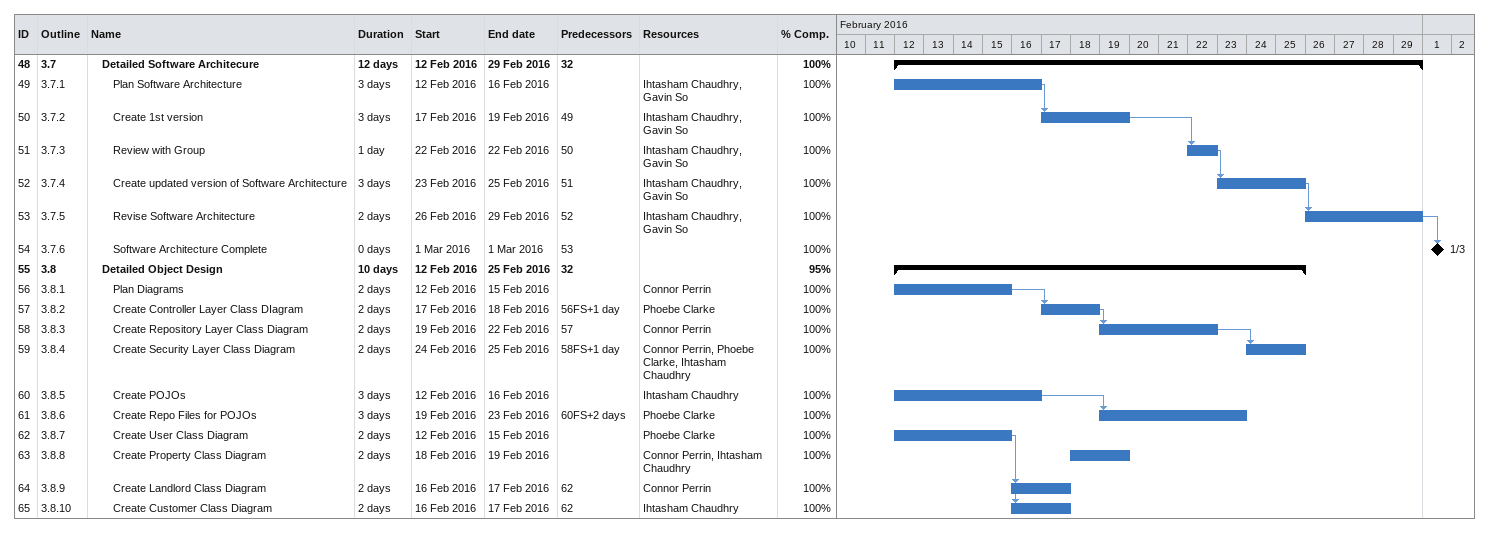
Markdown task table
| ID | WBS | Task | Duration | Start | Finish | Predecessors | Resources | % complete |
|---|---|---|---|---|---|---|---|---|
| 48 | 3.7 | **Detailed Software Architecure** | 12d | 2016-02-12 | 2016-02-29 | 32 |  | 100 |
| 49 | 3.7.1 | Plan Software Architecture | 3d | 2016-02-12 | 2016-02-16 |  | Ihtasham Chaudhry, Gavin So | 100 |
| 50 | 3.7.2 | Create 1st version | 3d | 2016-02-17 | 2016-02-19 | 49 | Ihtasham Chaudhry, Gavin So | 100 |
| 51 | 3.7.3 | Review with Group | 1d | 2016-02-22 | 2016-02-22 | 50 | Ihtasham Chaudhry, Gavin So | 100 |
| 52 | 3.7.4 | Create updated version of Software Architecture | 3d | 2016-02-23 | 2016-02-25 | 51 | Ihtasham Chaudhry, Gavin So | 100 |
| 53 | 3.7.5 | Revise Software Architecture | 2d | 2016-02-26 | 2016-02-29 | 52 | Ihtasham Chaudhry, Gavin So | 100 |
| 54 | 3.7.6 | Software Architecture Complete | 0d | 2016-03-01 | 2016-03-01 | 53 |  | 100 |
| 55 | 3.8 | **Detailed Object Design** | 10d | 2016-02-12 | 2016-02-25 | 32 |  | 95 |
| 56 | 3.8.1 | Plan Diagrams | 2d | 2016-02-12 | 2016-02-15 |  | Connor Perrin | 100 |
| 57 | 3.8.2 | Create Controller Layer Class DIagram | 2d | 2016-02-17 | 2016-02-18 | 56FS+1d | Phoebe Clarke | 100 |
| 58 | 3.8.3 | Create Repository Layer Class Diagram | 2d | 2016-02-19 | 2016-02-22 | 57 | Connor Perrin | 100 |
| 59 | 3.8.4 | Create Security Layer Class Diagram | 2d | 2016-02-24 | 2016-02-25 | 58FS+1d | Connor Perrin, Phoebe Clarke, Ihtasham Chaudhry | 100 |
| 60 | 3.8.5 | Create POJOs | 3d | 2016-02-12 | 2016-02-16 |  | Ihtasham Chaudhry | 100 |
| 61 | 3.8.6 | Create Repo Files for POJOs | 3d | 2016-02-19 | 2016-02-23 | 60FS+2d | Phoebe Clarke | 100 |
| 62 | 3.8.7 | Create User Class Diagram | 2d | 2016-02-12 | 2016-02-15 |  | Phoebe Clarke | 100 |
| 63 | 3.8.8 | Create Property Class Diagram | 2d | 2016-02-18 | 2016-02-19 |  | Connor Perrin, Ihtasham Chaudhry | 100 |
| 64 | 3.8.9 | Create Landlord Class Diagram | 2d | 2016-02-16 | 2016-02-17 | 62 | Connor Perrin | 100 |
| 65 | 3.8.10 | Create Customer Class Diagram | 2d | 2016-02-16 | 2016-02-17 | 62 | Ihtasham Chaudhry | 100 |
